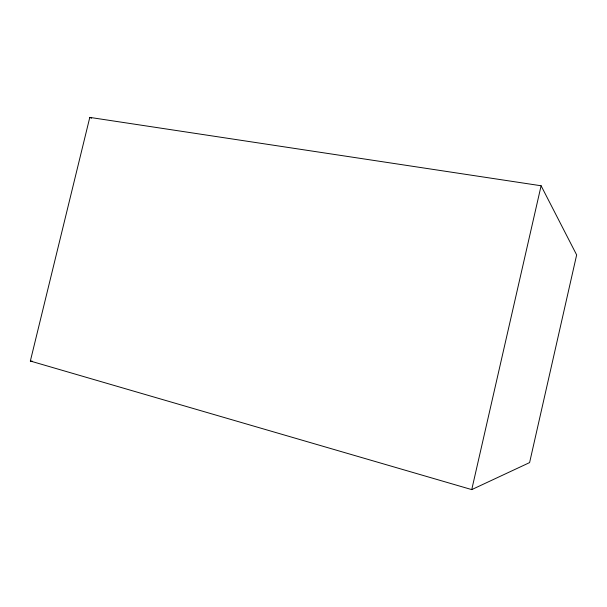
<?xml version="1.0" encoding="UTF-8"?>
<svg xmlns="http://www.w3.org/2000/svg" width="607" height="607" viewBox="0 0 607 607"><rect width="100%" height="100%" fill="white"/><g stroke="black" fill="none" stroke-linecap="round" stroke-linejoin="round"><path stroke-width="0.91" d="M471.745 489.606L541.103 185.765L89.798 117.394L30.35 361.036L471.745 489.606L529.6 462.595L576.65 254.917L541.103 185.765M30.35 361.036L32.239 361.165M89.798 117.394L91.482 118.259"/></g></svg>
